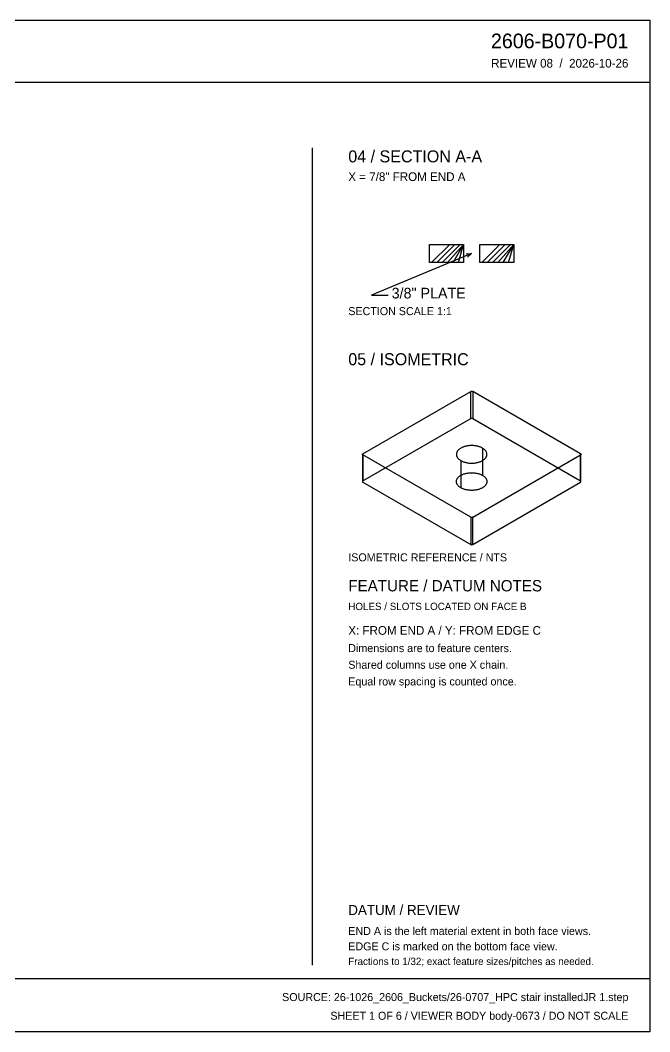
# Model space of a CAD drawing. Header units: inches. Extents: x 0.5 to 33.5, y 0.5 to 21.5.
# Drawn here: x 20.42 to 33.53, y 0.47 to 21.53 of the extents above; entities that cross this region are included whole.
import ezdxf
from ezdxf.enums import TextEntityAlignment as Align

# ---------------------------------------------------------------- set-up
doc = ezdxf.new("R2010")
doc.units = ezdxf.units.IN
doc.header["$MEASUREMENT"] = 0

msp = doc.modelspace()

# ---------------------------------------------------------------- linework, layer by layer
at = {"layer": 'ANNOTATION'}
for p, q in [((29.819, 16.674), (27.736, 15.806)), ((29.704, 16.663), (29.819, 16.674)), ((29.819, 16.674), (29.73, 16.599)), ((27.736, 15.806), (28.083, 15.806))]:
    msp.add_line(p, q, dxfattribs=at)
at = {"layer": 'OUTLINE'}
for p, q in [((0.472, 21.528), (33.528, 21.528)), ((33.528, 21.528), (33.528, 0.472)), ((0.472, 20.236), (33.528, 20.236)), ((26.5, 18.875), (26.5, 1.861)), ((28.944, 16.861), (29.648, 16.861)), ((28.944, 16.486), (28.944, 16.861)), ((28.986, 16.486), (29.361, 16.861)), ((29.097, 16.486), (29.472, 16.861)), ((29.208, 16.486), (29.583, 16.861)), ((29.319, 16.486), (29.648, 16.861)), ((29.431, 16.486), (29.648, 16.861)), ((29.542, 16.486), (29.648, 16.861)), ((29.648, 16.861), (29.648, 16.486)), ((29.991, 16.861), (30.694, 16.861)), ((29.991, 16.486), (29.991, 16.861)), ((30.033, 16.486), (30.408, 16.861)), ((30.144, 16.486), (30.519, 16.861)), ((30.255, 16.486), (30.63, 16.861)), ((30.366, 16.486), (30.694, 16.861)), ((30.477, 16.486), (30.694, 16.861)), ((30.589, 16.486), (30.694, 16.861)), ((30.694, 16.861), (30.694, 16.486)), ((29.648, 16.486), (28.944, 16.486)), ((30.694, 16.486), (29.991, 16.486)), ((27.552, 12.503), (29.799, 13.801)), ((29.799, 13.801), (29.8, 13.801)), ((29.799, 13.235), (29.799, 13.801)), ((29.8, 13.801), (29.801, 13.802)), ((29.8, 13.801), (29.8, 13.801)), ((29.801, 13.802), (29.801, 13.802)), ((29.801, 13.802), (29.802, 13.802)), ((29.802, 13.802), (29.803, 13.803)), ((29.802, 13.802), (29.802, 13.802)), ((29.803, 13.803), (29.803, 13.803)), ((29.803, 13.803), (29.804, 13.803)), ((29.804, 13.803), (29.805, 13.803)), ((29.805, 13.803), (29.806, 13.804)), ((29.805, 13.803), (29.805, 13.803)), ((29.806, 13.804), (29.806, 13.804)), ((29.806, 13.804), (29.807, 13.804)), ((29.807, 13.804), (29.808, 13.804)), ((29.808, 13.804), (29.808, 13.804)), ((29.808, 13.804), (29.809, 13.804)), ((29.809, 13.804), (29.81, 13.805)), ((29.81, 13.805), (29.81, 13.805)), ((29.81, 13.805), (29.811, 13.805)), ((29.811, 13.805), (29.812, 13.805)), ((29.812, 13.805), (29.812, 13.805)), ((29.812, 13.805), (29.813, 13.805)), ((29.813, 13.805), (29.814, 13.805)), ((29.814, 13.805), (29.815, 13.805)), ((29.815, 13.805), (29.815, 13.805)), ((29.815, 13.805), (29.816, 13.805)), ((29.816, 13.805), (29.817, 13.805)), ((29.817, 13.805), (29.817, 13.806)), ((29.817, 13.806), (29.818, 13.806)), ((29.818, 13.806), (29.819, 13.806)), ((29.819, 13.806), (29.819, 13.806)), ((29.819, 13.806), (29.82, 13.806)), ((29.82, 13.806), (29.821, 13.806)), ((29.821, 13.806), (29.822, 13.806)), ((29.822, 13.806), (29.822, 13.805)), ((29.822, 13.805), (29.823, 13.805)), ((29.823, 13.805), (29.824, 13.805)), ((29.824, 13.805), (29.824, 13.805)), ((29.824, 13.805), (29.825, 13.805)), ((29.825, 13.805), (29.826, 13.805)), ((29.826, 13.805), (29.826, 13.805)), ((29.826, 13.805), (29.827, 13.805)), ((29.827, 13.805), (29.828, 13.805)), ((29.828, 13.805), (29.829, 13.805)), ((29.829, 13.805), (29.829, 13.805)), ((29.829, 13.805), (29.83, 13.804)), ((29.83, 13.804), (29.831, 13.804)), ((29.831, 13.804), (29.831, 13.804)), ((29.831, 13.804), (29.832, 13.804)), ((29.832, 13.804), (29.832, 13.804)), ((29.832, 13.804), (29.833, 13.804)), ((29.833, 13.804), (29.834, 13.803)), ((29.834, 13.803), (29.834, 13.803)), ((29.834, 13.803), (29.835, 13.803)), ((29.835, 13.803), (29.835, 13.803)), ((29.835, 13.803), (29.836, 13.803)), ((29.836, 13.803), (29.837, 13.802)), ((29.837, 13.802), (29.837, 13.802)), ((29.837, 13.802), (29.838, 13.802)), ((29.838, 13.802), (29.838, 13.802)), ((29.838, 13.802), (29.839, 13.801)), ((29.839, 13.801), (29.839, 13.801)), ((29.839, 13.801), (29.84, 13.801)), ((32.087, 12.503), (29.84, 13.801)), ((29.84, 13.801), (29.84, 13.235)), ((27.552, 11.937), (29.799, 13.235)), ((29.8, 13.235), (29.799, 13.235)), ((29.801, 13.235), (29.8, 13.235)), ((29.8, 13.235), (29.8, 13.235)), ((29.802, 13.236), (29.801, 13.236)), ((29.801, 13.236), (29.801, 13.235)), ((29.803, 13.236), (29.802, 13.236)), ((29.802, 13.236), (29.802, 13.236)), ((29.804, 13.237), (29.803, 13.237)), ((29.803, 13.237), (29.803, 13.236)), ((29.805, 13.237), (29.804, 13.237)), ((29.806, 13.237), (29.805, 13.237)), ((29.805, 13.237), (29.805, 13.237)), ((29.807, 13.238), (29.806, 13.238)), ((29.806, 13.238), (29.806, 13.237)), ((29.808, 13.238), (29.807, 13.238)), ((29.809, 13.238), (29.808, 13.238)), ((29.808, 13.238), (29.808, 13.238)), ((29.81, 13.238), (29.809, 13.238)), ((29.811, 13.239), (29.81, 13.239)), ((29.81, 13.239), (29.81, 13.238)), ((29.812, 13.239), (29.811, 13.239)), ((29.813, 13.239), (29.812, 13.239)), ((29.812, 13.239), (29.812, 13.239)), ((29.814, 13.239), (29.813, 13.239)), ((29.815, 13.239), (29.814, 13.239)), ((29.816, 13.239), (29.815, 13.239)), ((29.815, 13.239), (29.815, 13.239)), ((29.817, 13.239), (29.816, 13.239)), ((29.818, 13.239), (29.817, 13.239)), ((29.817, 13.239), (29.817, 13.239)), ((29.819, 13.239), (29.818, 13.239)), ((29.82, 13.239), (29.819, 13.239)), ((29.819, 13.239), (29.819, 13.239)), ((29.821, 13.239), (29.82, 13.239)), ((29.822, 13.239), (29.821, 13.239)), ((29.823, 13.239), (29.822, 13.239)), ((29.822, 13.239), (29.822, 13.239)), ((29.824, 13.239), (29.823, 13.239)), ((29.825, 13.239), (29.824, 13.239)), ((29.824, 13.239), (29.824, 13.239)), ((29.826, 13.239), (29.825, 13.239)), ((29.827, 13.239), (29.826, 13.239)), ((29.826, 13.239), (29.826, 13.239)), ((29.828, 13.239), (29.827, 13.239)), ((29.829, 13.239), (29.828, 13.239)), ((29.829, 13.238), (29.829, 13.239)), ((29.83, 13.238), (29.829, 13.238)), ((29.831, 13.238), (29.83, 13.238)), ((29.832, 13.238), (29.831, 13.238)), ((29.831, 13.238), (29.831, 13.238)), ((29.833, 13.237), (29.832, 13.238)), ((29.832, 13.238), (29.832, 13.238)), ((29.834, 13.237), (29.833, 13.237)), ((29.835, 13.237), (29.834, 13.237)), ((29.834, 13.237), (29.834, 13.237)), ((29.836, 13.236), (29.835, 13.237)), ((29.835, 13.237), (29.835, 13.237)), ((29.837, 13.236), (29.836, 13.236)), ((29.838, 13.236), (29.837, 13.236)), ((29.837, 13.236), (29.837, 13.236)), ((29.838, 13.235), (29.838, 13.236)), ((29.839, 13.235), (29.838, 13.235)), ((29.84, 13.235), (29.839, 13.235)), ((29.839, 13.235), (29.839, 13.235)), ((29.84, 13.235), (32.087, 11.937)), ((29.63, 12.639), (29.618, 12.633)), ((29.643, 12.644), (29.63, 12.639)), ((29.656, 12.649), (29.643, 12.644)), ((29.67, 12.653), (29.656, 12.649)), ((29.684, 12.657), (29.67, 12.653)), ((29.698, 12.661), (29.684, 12.657)), ((29.712, 12.664), (29.698, 12.661)), ((29.727, 12.667), (29.712, 12.664)), ((29.742, 12.669), (29.727, 12.667)), ((29.757, 12.671), (29.742, 12.669)), ((29.773, 12.673), (29.757, 12.671)), ((29.788, 12.674), (29.773, 12.673)), ((29.804, 12.675), (29.788, 12.674)), ((29.819, 12.675), (29.804, 12.675)), ((29.835, 12.675), (29.819, 12.675)), ((29.851, 12.674), (29.835, 12.675)), ((29.866, 12.673), (29.851, 12.674)), ((29.881, 12.671), (29.866, 12.673)), ((29.897, 12.669), (29.881, 12.671)), ((29.912, 12.667), (29.897, 12.669)), ((29.926, 12.664), (29.912, 12.667)), ((29.941, 12.661), (29.926, 12.664)), ((29.955, 12.657), (29.941, 12.661)), ((29.969, 12.653), (29.955, 12.657)), ((29.983, 12.649), (29.969, 12.653)), ((29.996, 12.644), (29.983, 12.649)), ((30.009, 12.639), (29.996, 12.644)), ((30.021, 12.633), (30.009, 12.639)), ((27.543, 12.492), (27.543, 12.493)), ((27.543, 12.493), (27.543, 12.493)), ((27.543, 12.493), (27.544, 12.493)), ((27.543, 12.491), (27.543, 12.492)), ((27.543, 12.492), (27.543, 12.492)), ((27.543, 12.49), (27.543, 12.491)), ((27.543, 12.491), (27.543, 12.491)), ((27.543, 12.491), (27.543, 12.491)), ((27.544, 12.489), (27.543, 12.49)), ((27.543, 12.49), (27.543, 12.49)), ((27.544, 12.495), (27.544, 12.496)), ((27.544, 12.496), (27.545, 12.496)), ((27.544, 12.494), (27.544, 12.495)), ((27.544, 12.495), (27.544, 12.495)), ((27.544, 12.495), (27.544, 12.495)), ((27.544, 12.493), (27.544, 12.494)), ((27.544, 12.494), (27.544, 12.494)), ((27.544, 12.488), (27.544, 12.489)), ((27.544, 12.489), (27.544, 12.489)), ((27.544, 12.489), (27.544, 12.489)), ((27.544, 12.487), (27.544, 12.488)), ((27.544, 12.488), (27.544, 12.488)), ((27.545, 12.487), (27.544, 12.487)), ((27.544, 12.487), (27.544, 12.487)), ((27.545, 12.497), (27.546, 12.498)), ((27.545, 12.496), (27.545, 12.497)), ((27.545, 12.497), (27.545, 12.497)), ((27.545, 12.497), (27.545, 12.497)), ((27.545, 12.486), (27.545, 12.487)), ((27.545, 12.485), (27.545, 12.486)), ((27.545, 12.486), (27.545, 12.486)), ((27.546, 12.485), (27.545, 12.485)), ((27.546, 12.498), (27.546, 12.499)), ((27.546, 12.499), (27.546, 12.499)), ((27.546, 12.499), (27.547, 12.499)), ((27.546, 12.498), (27.546, 12.498)), ((27.546, 12.484), (27.546, 12.485)), ((27.546, 12.485), (27.546, 12.485)), ((27.547, 12.484), (27.546, 12.484)), ((27.546, 12.484), (27.546, 12.484)), ((27.547, 12.499), (27.547, 12.5)), ((27.547, 12.5), (27.547, 12.5)), ((27.547, 12.5), (27.548, 12.5)), ((27.547, 12.483), (27.547, 12.484)), ((27.548, 12.482), (27.547, 12.483)), ((27.547, 12.483), (27.547, 12.483)), ((27.548, 12.5), (27.548, 12.501)), ((27.548, 12.501), (27.549, 12.501)), ((27.549, 12.482), (27.548, 12.482)), ((27.548, 12.482), (27.548, 12.482)), ((27.549, 12.501), (27.549, 12.502)), ((27.549, 12.502), (27.55, 12.502)), ((27.549, 12.501), (27.549, 12.501)), ((27.549, 12.481), (27.549, 12.482)), ((27.55, 12.481), (27.549, 12.481)), ((27.549, 12.481), (27.549, 12.481)), ((27.55, 12.502), (27.551, 12.503)), ((27.55, 12.502), (27.55, 12.502)), ((27.551, 12.48), (27.55, 12.481)), ((27.55, 12.481), (27.55, 12.481)), ((27.551, 12.503), (27.551, 12.503)), ((27.551, 12.503), (27.552, 12.503)), ((27.552, 12.48), (27.551, 12.48)), ((27.551, 12.48), (27.551, 12.48)), ((27.552, 12.503), (27.552, 11.937)), ((29.799, 11.182), (27.552, 12.48)), ((27.552, 11.913), (27.552, 12.48)), ((29.503, 12.509), (29.502, 12.5)), ((29.502, 12.5), (29.502, 12.491)), ((29.502, 12.491), (29.502, 12.482)), ((29.502, 12.482), (29.503, 12.473)), ((29.505, 12.518), (29.503, 12.509)), ((29.503, 12.473), (29.505, 12.464)), ((29.508, 12.527), (29.505, 12.518)), ((29.505, 12.464), (29.508, 12.456)), ((29.511, 12.536), (29.508, 12.527)), ((29.508, 12.456), (29.511, 12.447)), ((29.515, 12.545), (29.511, 12.536)), ((29.511, 12.447), (29.515, 12.438)), ((29.52, 12.553), (29.515, 12.545)), ((29.515, 12.438), (29.52, 12.43)), ((29.526, 12.562), (29.52, 12.553)), ((29.52, 12.43), (29.526, 12.421)), ((29.532, 12.57), (29.526, 12.562)), ((29.539, 12.578), (29.532, 12.57)), ((29.547, 12.586), (29.539, 12.578)), ((29.555, 12.593), (29.547, 12.586)), ((29.564, 12.601), (29.555, 12.593)), ((29.574, 12.608), (29.564, 12.601)), ((29.584, 12.615), (29.574, 12.608)), ((29.595, 12.621), (29.584, 12.615)), ((29.606, 12.627), (29.595, 12.621)), ((29.618, 12.633), (29.606, 12.627)), ((29.84, 11.182), (32.087, 12.48)), ((30.033, 12.627), (30.021, 12.633)), ((30.044, 12.621), (30.033, 12.627)), ((30.044, 12.621), (30.044, 12.055)), ((30.055, 12.615), (30.044, 12.621)), ((30.065, 12.608), (30.055, 12.615)), ((30.075, 12.601), (30.065, 12.608)), ((30.084, 12.593), (30.075, 12.601)), ((30.092, 12.586), (30.084, 12.593)), ((30.1, 12.578), (30.092, 12.586)), ((30.107, 12.57), (30.1, 12.578)), ((30.113, 12.562), (30.107, 12.57)), ((30.119, 12.553), (30.113, 12.562)), ((30.113, 12.421), (30.119, 12.43)), ((30.124, 12.545), (30.119, 12.553)), ((30.119, 12.43), (30.124, 12.438)), ((30.128, 12.536), (30.124, 12.545)), ((30.124, 12.438), (30.128, 12.447)), ((30.131, 12.527), (30.128, 12.536)), ((30.128, 12.447), (30.131, 12.456)), ((30.134, 12.518), (30.131, 12.527)), ((30.131, 12.456), (30.134, 12.464)), ((30.136, 12.509), (30.134, 12.518)), ((30.134, 12.464), (30.136, 12.473)), ((30.137, 12.5), (30.136, 12.509)), ((30.136, 12.473), (30.137, 12.482)), ((30.137, 12.491), (30.137, 12.5)), ((30.137, 12.482), (30.137, 12.491)), ((32.087, 12.503), (32.088, 12.503)), ((32.087, 11.937), (32.087, 12.503)), ((32.088, 12.48), (32.087, 12.48)), ((32.087, 12.48), (32.087, 11.913)), ((32.088, 12.503), (32.088, 12.503)), ((32.088, 12.503), (32.089, 12.502)), ((32.089, 12.481), (32.088, 12.48)), ((32.088, 12.48), (32.088, 12.48)), ((32.089, 12.502), (32.089, 12.502)), ((32.089, 12.502), (32.089, 12.502)), ((32.089, 12.502), (32.09, 12.501)), ((32.09, 12.481), (32.089, 12.481)), ((32.089, 12.481), (32.089, 12.481)), ((32.089, 12.481), (32.089, 12.481)), ((32.09, 12.501), (32.09, 12.501)), ((32.09, 12.501), (32.091, 12.501)), ((32.091, 12.482), (32.09, 12.482)), ((32.09, 12.482), (32.09, 12.481)), ((32.091, 12.501), (32.091, 12.5)), ((32.091, 12.5), (32.091, 12.5)), ((32.091, 12.5), (32.092, 12.5)), ((32.092, 12.483), (32.091, 12.483)), ((32.091, 12.483), (32.091, 12.482)), ((32.091, 12.482), (32.091, 12.482)), ((32.092, 12.5), (32.092, 12.499)), ((32.092, 12.499), (32.092, 12.499)), ((32.092, 12.499), (32.093, 12.499)), ((32.093, 12.484), (32.092, 12.484)), ((32.092, 12.484), (32.092, 12.484)), ((32.092, 12.484), (32.092, 12.483)), ((32.093, 12.499), (32.093, 12.498)), ((32.093, 12.498), (32.093, 12.498)), ((32.093, 12.498), (32.094, 12.497)), ((32.094, 12.485), (32.093, 12.485)), ((32.093, 12.485), (32.093, 12.485)), ((32.093, 12.485), (32.093, 12.484)), ((32.094, 12.497), (32.094, 12.497)), ((32.094, 12.497), (32.094, 12.497)), ((32.094, 12.497), (32.094, 12.496)), ((32.094, 12.496), (32.094, 12.496)), ((32.094, 12.496), (32.095, 12.495)), ((32.095, 12.487), (32.094, 12.487)), ((32.094, 12.487), (32.094, 12.487)), ((32.094, 12.487), (32.094, 12.486)), ((32.094, 12.486), (32.094, 12.486)), ((32.094, 12.486), (32.094, 12.485)), ((32.095, 12.495), (32.095, 12.495)), ((32.095, 12.495), (32.095, 12.495)), ((32.095, 12.495), (32.095, 12.494)), ((32.095, 12.494), (32.095, 12.494)), ((32.095, 12.494), (32.095, 12.493)), ((32.095, 12.493), (32.095, 12.493)), ((32.095, 12.493), (32.095, 12.493)), ((32.095, 12.493), (32.096, 12.492)), ((32.096, 12.491), (32.095, 12.49)), ((32.095, 12.49), (32.095, 12.49)), ((32.095, 12.49), (32.095, 12.489)), ((32.095, 12.489), (32.095, 12.489)), ((32.095, 12.489), (32.095, 12.489)), ((32.095, 12.489), (32.095, 12.488)), ((32.095, 12.488), (32.095, 12.488)), ((32.095, 12.488), (32.095, 12.487)), ((32.096, 12.492), (32.096, 12.492)), ((32.096, 12.492), (32.096, 12.491)), ((32.096, 12.491), (32.096, 12.491)), ((32.096, 12.491), (32.096, 12.491)), ((29.526, 12.421), (29.532, 12.413)), ((29.532, 12.413), (29.539, 12.405)), ((29.539, 12.405), (29.547, 12.397)), ((29.547, 12.397), (29.555, 12.389)), ((29.555, 12.389), (29.564, 12.382)), ((29.564, 12.382), (29.574, 12.375)), ((29.574, 12.375), (29.584, 12.368)), ((29.584, 12.368), (29.595, 12.362)), ((29.595, 12.362), (29.606, 12.355)), ((29.595, 12.362), (29.595, 11.796)), ((29.606, 12.355), (29.618, 12.35)), ((29.618, 12.35), (29.63, 12.344)), ((29.63, 12.344), (29.643, 12.339)), ((29.643, 12.339), (29.656, 12.334)), ((29.656, 12.334), (29.67, 12.33)), ((29.67, 12.33), (29.684, 12.326)), ((29.684, 12.326), (29.698, 12.322)), ((29.698, 12.322), (29.712, 12.319)), ((29.712, 12.319), (29.727, 12.316)), ((29.727, 12.316), (29.742, 12.313)), ((29.742, 12.313), (29.757, 12.311)), ((29.757, 12.311), (29.773, 12.31)), ((29.773, 12.31), (29.788, 12.309)), ((29.788, 12.309), (29.804, 12.308)), ((29.804, 12.308), (29.819, 12.308)), ((29.819, 12.308), (29.835, 12.308)), ((29.835, 12.308), (29.851, 12.309)), ((29.851, 12.309), (29.866, 12.31)), ((29.866, 12.31), (29.881, 12.311)), ((29.881, 12.311), (29.897, 12.313)), ((29.897, 12.313), (29.912, 12.316)), ((29.912, 12.316), (29.926, 12.319)), ((29.926, 12.319), (29.941, 12.322)), ((29.941, 12.322), (29.955, 12.326)), ((29.955, 12.326), (29.969, 12.33)), ((29.969, 12.33), (29.983, 12.334)), ((29.983, 12.334), (29.996, 12.339)), ((29.996, 12.339), (30.009, 12.344)), ((30.009, 12.344), (30.021, 12.35)), ((30.021, 12.35), (30.033, 12.355)), ((30.033, 12.355), (30.044, 12.362)), ((30.044, 12.362), (30.055, 12.368)), ((30.055, 12.368), (30.065, 12.375)), ((30.065, 12.375), (30.075, 12.382)), ((30.075, 12.382), (30.084, 12.389)), ((30.084, 12.389), (30.092, 12.397)), ((30.092, 12.397), (30.1, 12.405)), ((30.1, 12.405), (30.107, 12.413)), ((30.107, 12.413), (30.113, 12.421)), ((29.526, 11.995), (29.532, 12.004)), ((29.532, 12.004), (29.539, 12.012)), ((29.539, 12.012), (29.547, 12.02)), ((29.547, 12.02), (29.555, 12.027)), ((29.555, 12.027), (29.564, 12.035)), ((29.564, 12.035), (29.574, 12.042)), ((29.574, 12.042), (29.584, 12.048)), ((29.584, 12.048), (29.595, 12.055)), ((29.595, 12.055), (29.606, 12.061)), ((29.606, 12.061), (29.618, 12.067)), ((29.618, 12.067), (29.63, 12.073)), ((29.63, 12.073), (29.643, 12.078)), ((29.643, 12.078), (29.656, 12.083)), ((29.656, 12.083), (29.67, 12.087)), ((29.67, 12.087), (29.684, 12.091)), ((29.684, 12.091), (29.698, 12.095)), ((29.698, 12.095), (29.712, 12.098)), ((29.712, 12.098), (29.727, 12.101)), ((29.727, 12.101), (29.742, 12.103)), ((29.742, 12.103), (29.757, 12.105)), ((29.757, 12.105), (29.773, 12.107)), ((29.773, 12.107), (29.788, 12.108)), ((29.788, 12.108), (29.804, 12.108)), ((29.804, 12.108), (29.819, 12.109)), ((29.819, 12.109), (29.835, 12.108)), ((29.835, 12.108), (29.851, 12.108)), ((29.851, 12.108), (29.866, 12.107)), ((29.866, 12.107), (29.881, 12.105)), ((29.881, 12.105), (29.897, 12.103)), ((29.897, 12.103), (29.912, 12.101)), ((29.912, 12.101), (29.926, 12.098)), ((29.926, 12.098), (29.941, 12.095)), ((29.941, 12.095), (29.955, 12.091)), ((29.955, 12.091), (29.969, 12.087)), ((29.969, 12.087), (29.983, 12.083)), ((29.983, 12.083), (29.996, 12.078)), ((29.996, 12.078), (30.009, 12.073)), ((30.009, 12.073), (30.021, 12.067)), ((30.021, 12.067), (30.033, 12.061)), ((30.033, 12.061), (30.044, 12.055)), ((30.044, 12.055), (30.055, 12.048)), ((30.055, 12.048), (30.065, 12.042)), ((30.065, 12.042), (30.075, 12.035)), ((30.075, 12.035), (30.084, 12.027)), ((30.084, 12.027), (30.092, 12.02)), ((30.092, 12.02), (30.1, 12.012)), ((30.1, 12.012), (30.107, 12.004)), ((30.107, 12.004), (30.113, 11.995)), ((27.544, 11.927), (27.543, 11.927)), ((27.543, 11.927), (27.543, 11.926)), ((27.543, 11.926), (27.543, 11.926)), ((27.543, 11.926), (27.543, 11.926)), ((27.543, 11.926), (27.543, 11.925)), ((27.543, 11.925), (27.543, 11.925)), ((27.543, 11.925), (27.543, 11.924)), ((27.543, 11.924), (27.543, 11.924)), ((27.543, 11.924), (27.543, 11.924)), ((27.543, 11.924), (27.544, 11.923)), ((27.545, 11.93), (27.544, 11.93)), ((27.544, 11.93), (27.544, 11.929)), ((27.544, 11.929), (27.544, 11.929)), ((27.544, 11.929), (27.544, 11.929)), ((27.544, 11.929), (27.544, 11.928)), ((27.544, 11.928), (27.544, 11.928)), ((27.544, 11.928), (27.544, 11.927)), ((27.544, 11.923), (27.544, 11.923)), ((27.544, 11.923), (27.544, 11.922)), ((27.544, 11.922), (27.544, 11.922)), ((27.544, 11.922), (27.544, 11.922)), ((27.544, 11.922), (27.544, 11.921)), ((27.544, 11.921), (27.544, 11.921)), ((27.544, 11.921), (27.545, 11.92)), ((27.546, 11.932), (27.545, 11.931)), ((27.545, 11.931), (27.545, 11.931)), ((27.545, 11.931), (27.545, 11.93)), ((27.545, 11.93), (27.545, 11.93)), ((27.545, 11.92), (27.545, 11.92)), ((27.545, 11.92), (27.545, 11.92)), ((27.545, 11.92), (27.545, 11.919)), ((27.545, 11.919), (27.546, 11.919)), ((27.547, 11.933), (27.546, 11.933)), ((27.546, 11.933), (27.546, 11.932)), ((27.546, 11.932), (27.546, 11.932)), ((27.546, 11.932), (27.546, 11.932)), ((27.546, 11.919), (27.546, 11.918)), ((27.546, 11.918), (27.546, 11.918)), ((27.546, 11.918), (27.546, 11.918)), ((27.546, 11.918), (27.547, 11.917)), ((27.548, 11.934), (27.547, 11.934)), ((27.547, 11.934), (27.547, 11.933)), ((27.547, 11.933), (27.547, 11.933)), ((27.547, 11.917), (27.547, 11.917)), ((27.547, 11.917), (27.547, 11.917)), ((27.547, 11.917), (27.548, 11.916)), ((27.549, 11.935), (27.548, 11.935)), ((27.548, 11.935), (27.548, 11.934)), ((27.548, 11.916), (27.548, 11.916)), ((27.548, 11.916), (27.549, 11.916)), ((27.55, 11.936), (27.549, 11.936)), ((27.549, 11.936), (27.549, 11.935)), ((27.549, 11.935), (27.549, 11.935)), ((27.549, 11.916), (27.549, 11.915)), ((27.549, 11.915), (27.549, 11.915)), ((27.549, 11.915), (27.55, 11.915)), ((27.551, 11.936), (27.55, 11.936)), ((27.55, 11.936), (27.55, 11.936)), ((27.55, 11.915), (27.55, 11.914)), ((27.55, 11.914), (27.551, 11.914)), ((27.552, 11.937), (27.551, 11.937)), ((27.551, 11.937), (27.551, 11.936)), ((27.551, 11.914), (27.551, 11.914)), ((27.551, 11.914), (27.552, 11.913)), ((27.552, 11.913), (29.799, 10.616)), ((29.502, 11.934), (29.503, 11.943)), ((29.502, 11.925), (29.502, 11.934)), ((29.502, 11.916), (29.502, 11.925)), ((29.503, 11.907), (29.502, 11.916)), ((29.503, 11.943), (29.505, 11.952)), ((29.505, 11.898), (29.503, 11.907)), ((29.505, 11.952), (29.508, 11.961)), ((29.508, 11.889), (29.505, 11.898)), ((29.508, 11.961), (29.511, 11.97)), ((29.511, 11.881), (29.508, 11.889)), ((29.511, 11.97), (29.515, 11.979)), ((29.515, 11.872), (29.511, 11.881)), ((29.515, 11.979), (29.52, 11.987)), ((29.52, 11.863), (29.515, 11.872)), ((29.52, 11.987), (29.526, 11.995)), ((29.526, 11.855), (29.52, 11.863)), ((29.532, 11.847), (29.526, 11.855)), ((29.539, 11.839), (29.532, 11.847)), ((29.547, 11.831), (29.539, 11.839)), ((29.555, 11.823), (29.547, 11.831)), ((29.564, 11.816), (29.555, 11.823)), ((29.574, 11.809), (29.564, 11.816)), ((29.584, 11.802), (29.574, 11.809)), ((29.595, 11.796), (29.584, 11.802)), ((29.606, 11.789), (29.595, 11.796)), ((29.84, 10.616), (32.087, 11.913)), ((30.044, 11.796), (30.033, 11.789)), ((30.055, 11.802), (30.044, 11.796)), ((30.065, 11.809), (30.055, 11.802)), ((30.075, 11.816), (30.065, 11.809)), ((30.084, 11.823), (30.075, 11.816)), ((30.092, 11.831), (30.084, 11.823)), ((30.1, 11.839), (30.092, 11.831)), ((30.107, 11.847), (30.1, 11.839)), ((30.113, 11.855), (30.107, 11.847)), ((30.113, 11.995), (30.119, 11.987)), ((30.119, 11.863), (30.113, 11.855)), ((30.119, 11.987), (30.124, 11.979)), ((30.124, 11.872), (30.119, 11.863)), ((30.124, 11.979), (30.128, 11.97)), ((30.128, 11.881), (30.124, 11.872)), ((30.128, 11.97), (30.131, 11.961)), ((30.131, 11.889), (30.128, 11.881)), ((30.131, 11.961), (30.134, 11.952)), ((30.134, 11.898), (30.131, 11.889)), ((30.134, 11.952), (30.136, 11.943)), ((30.136, 11.907), (30.134, 11.898)), ((30.136, 11.943), (30.137, 11.934)), ((30.137, 11.916), (30.136, 11.907)), ((30.137, 11.934), (30.137, 11.925)), ((30.137, 11.925), (30.137, 11.916)), ((32.088, 11.937), (32.087, 11.937)), ((32.087, 11.913), (32.088, 11.914)), ((32.088, 11.936), (32.088, 11.937)), ((32.089, 11.936), (32.088, 11.936)), ((32.088, 11.914), (32.088, 11.914)), ((32.088, 11.914), (32.089, 11.914)), ((32.09, 11.935), (32.089, 11.936)), ((32.089, 11.936), (32.089, 11.936)), ((32.089, 11.936), (32.089, 11.936)), ((32.089, 11.914), (32.089, 11.915)), ((32.089, 11.915), (32.089, 11.915)), ((32.089, 11.915), (32.09, 11.915)), ((32.091, 11.935), (32.09, 11.935)), ((32.09, 11.935), (32.09, 11.935)), ((32.09, 11.915), (32.09, 11.916)), ((32.09, 11.916), (32.091, 11.916)), ((32.091, 11.934), (32.091, 11.935)), ((32.092, 11.933), (32.091, 11.934)), ((32.091, 11.934), (32.091, 11.934)), ((32.091, 11.916), (32.091, 11.917)), ((32.091, 11.917), (32.092, 11.917)), ((32.091, 11.916), (32.091, 11.916)), ((32.093, 11.932), (32.092, 11.933)), ((32.092, 11.933), (32.092, 11.933)), ((32.092, 11.933), (32.092, 11.933)), ((32.092, 11.917), (32.092, 11.918)), ((32.092, 11.918), (32.093, 11.918)), ((32.092, 11.917), (32.092, 11.917)), ((32.094, 11.931), (32.093, 11.932)), ((32.093, 11.932), (32.093, 11.932)), ((32.093, 11.932), (32.093, 11.932)), ((32.093, 11.918), (32.093, 11.919)), ((32.093, 11.919), (32.094, 11.919)), ((32.093, 11.918), (32.093, 11.918)), ((32.094, 11.93), (32.094, 11.931)), ((32.094, 11.931), (32.094, 11.931)), ((32.095, 11.929), (32.094, 11.93)), ((32.094, 11.93), (32.094, 11.93)), ((32.094, 11.93), (32.094, 11.93)), ((32.094, 11.92), (32.094, 11.921)), ((32.094, 11.921), (32.095, 11.921)), ((32.094, 11.919), (32.094, 11.92)), ((32.094, 11.92), (32.094, 11.92)), ((32.094, 11.92), (32.094, 11.92)), ((32.095, 11.928), (32.095, 11.929)), ((32.095, 11.929), (32.095, 11.929)), ((32.095, 11.929), (32.095, 11.929)), ((32.095, 11.927), (32.095, 11.928)), ((32.095, 11.928), (32.095, 11.928)), ((32.095, 11.926), (32.095, 11.927)), ((32.095, 11.927), (32.095, 11.927)), ((32.096, 11.926), (32.095, 11.926)), ((32.095, 11.923), (32.095, 11.924)), ((32.095, 11.924), (32.095, 11.924)), ((32.095, 11.924), (32.096, 11.924)), ((32.095, 11.922), (32.095, 11.923)), ((32.095, 11.923), (32.095, 11.923)), ((32.095, 11.921), (32.095, 11.922)), ((32.095, 11.922), (32.095, 11.922)), ((32.095, 11.922), (32.095, 11.922)), ((32.096, 11.925), (32.096, 11.926)), ((32.096, 11.926), (32.096, 11.926)), ((32.096, 11.924), (32.096, 11.925)), ((32.096, 11.925), (32.096, 11.925)), ((29.618, 11.783), (29.606, 11.789)), ((29.63, 11.778), (29.618, 11.783)), ((29.643, 11.773), (29.63, 11.778)), ((29.656, 11.768), (29.643, 11.773)), ((29.67, 11.763), (29.656, 11.768)), ((29.684, 11.759), (29.67, 11.763)), ((29.698, 11.756), (29.684, 11.759)), ((29.712, 11.753), (29.698, 11.756)), ((29.727, 11.75), (29.712, 11.753)), ((29.742, 11.747), (29.727, 11.75)), ((29.757, 11.745), (29.742, 11.747)), ((29.773, 11.744), (29.757, 11.745)), ((29.788, 11.743), (29.773, 11.744)), ((29.804, 11.742), (29.788, 11.743)), ((29.819, 11.742), (29.804, 11.742)), ((29.835, 11.742), (29.819, 11.742)), ((29.851, 11.743), (29.835, 11.742)), ((29.866, 11.744), (29.851, 11.743)), ((29.881, 11.745), (29.866, 11.744)), ((29.897, 11.747), (29.881, 11.745)), ((29.912, 11.75), (29.897, 11.747)), ((29.926, 11.753), (29.912, 11.75)), ((29.941, 11.756), (29.926, 11.753)), ((29.955, 11.759), (29.941, 11.756)), ((29.969, 11.763), (29.955, 11.759)), ((29.983, 11.768), (29.969, 11.763)), ((29.996, 11.773), (29.983, 11.768)), ((30.009, 11.778), (29.996, 11.773)), ((30.021, 11.783), (30.009, 11.778)), ((30.033, 11.789), (30.021, 11.783)), ((29.8, 11.182), (29.799, 11.182)), ((29.799, 11.182), (29.799, 10.616)), ((29.801, 11.181), (29.8, 11.182)), ((29.8, 11.182), (29.8, 11.182)), ((29.802, 11.181), (29.801, 11.181)), ((29.801, 11.181), (29.801, 11.181)), ((29.803, 11.18), (29.802, 11.181)), ((29.802, 11.181), (29.802, 11.181)), ((29.804, 11.18), (29.803, 11.18)), ((29.803, 11.18), (29.803, 11.18)), ((29.805, 11.18), (29.804, 11.18)), ((29.805, 11.179), (29.805, 11.18)), ((29.806, 11.179), (29.805, 11.179)), ((29.807, 11.179), (29.806, 11.179)), ((29.806, 11.179), (29.806, 11.179)), ((29.808, 11.179), (29.807, 11.179)), ((29.809, 11.178), (29.808, 11.179)), ((29.808, 11.179), (29.808, 11.179)), ((29.81, 11.178), (29.809, 11.178)), ((29.811, 11.178), (29.81, 11.178)), ((29.81, 11.178), (29.81, 11.178)), ((29.812, 11.178), (29.811, 11.178)), ((29.813, 11.178), (29.812, 11.178)), ((29.812, 11.178), (29.812, 11.178)), ((29.814, 11.178), (29.813, 11.178)), ((29.815, 11.178), (29.814, 11.178)), ((29.815, 11.177), (29.815, 11.178)), ((29.816, 11.177), (29.815, 11.177)), ((29.817, 11.177), (29.816, 11.177)), ((29.818, 11.177), (29.817, 11.177)), ((29.817, 11.177), (29.817, 11.177)), ((29.819, 11.177), (29.818, 11.177)), ((29.82, 11.177), (29.819, 11.177)), ((29.819, 11.177), (29.819, 11.177)), ((29.821, 11.177), (29.82, 11.177)), ((29.822, 11.177), (29.821, 11.177)), ((29.823, 11.177), (29.822, 11.177)), ((29.822, 11.177), (29.822, 11.177)), ((29.824, 11.177), (29.823, 11.177)), ((29.825, 11.178), (29.824, 11.178)), ((29.824, 11.178), (29.824, 11.177)), ((29.826, 11.178), (29.825, 11.178)), ((29.827, 11.178), (29.826, 11.178)), ((29.826, 11.178), (29.826, 11.178)), ((29.828, 11.178), (29.827, 11.178)), ((29.829, 11.178), (29.828, 11.178)), ((29.83, 11.178), (29.829, 11.178)), ((29.829, 11.178), (29.829, 11.178)), ((29.831, 11.179), (29.83, 11.178)), ((29.832, 11.179), (29.831, 11.179)), ((29.831, 11.179), (29.831, 11.179)), ((29.833, 11.179), (29.832, 11.179)), ((29.832, 11.179), (29.832, 11.179)), ((29.834, 11.179), (29.833, 11.179)), ((29.835, 11.18), (29.834, 11.18)), ((29.834, 11.18), (29.834, 11.179)), ((29.836, 11.18), (29.835, 11.18)), ((29.835, 11.18), (29.835, 11.18)), ((29.837, 11.181), (29.836, 11.18)), ((29.838, 11.181), (29.837, 11.181)), ((29.837, 11.181), (29.837, 11.181)), ((29.839, 11.182), (29.838, 11.181)), ((29.838, 11.181), (29.838, 11.181)), ((29.84, 11.182), (29.839, 11.182)), ((29.839, 11.182), (29.839, 11.182)), ((29.84, 10.616), (29.84, 11.182)), ((29.799, 10.616), (29.8, 10.616)), ((29.8, 10.616), (29.8, 10.615)), ((29.8, 10.615), (29.801, 10.615)), ((29.801, 10.615), (29.801, 10.615)), ((29.801, 10.615), (29.802, 10.615)), ((29.802, 10.615), (29.802, 10.614)), ((29.802, 10.614), (29.803, 10.614)), ((29.803, 10.614), (29.803, 10.614)), ((29.803, 10.614), (29.804, 10.614)), ((29.804, 10.614), (29.805, 10.613)), ((29.805, 10.613), (29.805, 10.613)), ((29.805, 10.613), (29.806, 10.613)), ((29.806, 10.613), (29.806, 10.613)), ((29.806, 10.613), (29.807, 10.613)), ((29.807, 10.613), (29.808, 10.613)), ((29.808, 10.613), (29.808, 10.612)), ((29.808, 10.612), (29.809, 10.612)), ((29.809, 10.612), (29.81, 10.612)), ((29.81, 10.612), (29.81, 10.612)), ((29.81, 10.612), (29.811, 10.612)), ((29.811, 10.612), (29.812, 10.612)), ((29.812, 10.612), (29.812, 10.612)), ((29.812, 10.612), (29.813, 10.612)), ((29.813, 10.612), (29.814, 10.611)), ((29.814, 10.611), (29.815, 10.611)), ((29.815, 10.611), (29.815, 10.611)), ((29.815, 10.611), (29.816, 10.611)), ((29.816, 10.611), (29.817, 10.611)), ((29.817, 10.611), (29.817, 10.611)), ((29.817, 10.611), (29.818, 10.611)), ((29.818, 10.611), (29.819, 10.611)), ((29.819, 10.611), (29.819, 10.611)), ((29.819, 10.611), (29.82, 10.611)), ((29.82, 10.611), (29.821, 10.611)), ((29.821, 10.611), (29.822, 10.611)), ((29.822, 10.611), (29.822, 10.611)), ((29.822, 10.611), (29.823, 10.611)), ((29.823, 10.611), (29.824, 10.611)), ((29.824, 10.611), (29.824, 10.611)), ((29.824, 10.611), (29.825, 10.611)), ((29.825, 10.611), (29.826, 10.612)), ((29.826, 10.612), (29.826, 10.612)), ((29.826, 10.612), (29.827, 10.612)), ((29.827, 10.612), (29.828, 10.612)), ((29.828, 10.612), (29.829, 10.612)), ((29.829, 10.612), (29.829, 10.612)), ((29.829, 10.612), (29.83, 10.612)), ((29.83, 10.612), (29.831, 10.612)), ((29.831, 10.612), (29.831, 10.613)), ((29.831, 10.613), (29.832, 10.613)), ((29.832, 10.613), (29.832, 10.613)), ((29.832, 10.613), (29.833, 10.613)), ((29.833, 10.613), (29.834, 10.613)), ((29.834, 10.613), (29.835, 10.614)), ((29.834, 10.613), (29.834, 10.613)), ((29.835, 10.614), (29.835, 10.614)), ((29.835, 10.614), (29.836, 10.614)), ((29.836, 10.614), (29.837, 10.614)), ((29.837, 10.614), (29.837, 10.615)), ((29.837, 10.615), (29.838, 10.615)), ((29.838, 10.615), (29.838, 10.615)), ((29.838, 10.615), (29.839, 10.615)), ((29.839, 10.615), (29.839, 10.616)), ((29.839, 10.616), (29.84, 10.616)), ((0.472, 1.583), (33.528, 1.583)), ((33.528, 0.472), (0.472, 0.472))]:
    msp.add_line(p, q, dxfattribs=at)

# ---------------------------------------------------------------- texts
at = {"layer": 'ANNOTATION'}
for s, height, p in [('2606-B070-P01', 0.30556, (33.083, 20.944)), ('REVIEW 08  /  2026-10-26', 0.18056, (33.083, 20.542)), ('SOURCE: 26-1026_2606_Buckets/26-0707_HPC stair installedJR 1.step', 0.16667, (33.083, 1.111)), ('SHEET 1 OF 6 / VIEWER BODY body-0673 / DO NOT SCALE', 0.16667, (33.083, 0.722))]:
    msp.add_text(s, height=height, dxfattribs=at).set_placement(p, align=Align.RIGHT)
for s, height, p in [('04 / SECTION A-A', 0.25, (27.25, 18.569)), ('X = 7/8" FROM END A', 0.18056, (27.25, 18.181)), ('3/8" PLATE', 0.2222, (28.153, 15.736)), ('SECTION SCALE 1:1', 0.16667, (27.25, 15.389)), ('05 / ISOMETRIC', 0.25, (27.25, 14.347)), ('ISOMETRIC REFERENCE / NTS', 0.16667, (27.25, 10.264)), ('FEATURE / DATUM NOTES', 0.23611, (27.25, 9.639)), ('HOLES / SLOTS LOCATED ON FACE B', 0.15278, (27.25, 9.25)), ('X: FROM END A / Y: FROM EDGE C', 0.18056, (27.25, 8.736)), ('Dimensions are to feature centers.', 0.16667, (27.25, 8.375)), ('Shared columns use one X chain.', 0.16667, (27.25, 8.028)), ('Equal row spacing is counted once.', 0.16667, (27.25, 7.681)), ('DATUM / REVIEW', 0.20833, (27.25, 2.903)), ('END A is the left material extent in both face views.', 0.16667, (27.25, 2.486)), ('EDGE C is marked on the bottom face view.', 0.16667, (27.25, 2.167)), ('Fractions to 1/32; exact feature sizes/pitches as needed.', 0.15278, (27.25, 1.861))]:
    msp.add_text(s, height=height, dxfattribs=at).set_placement(p)

doc.saveas('drawing.dxf')
